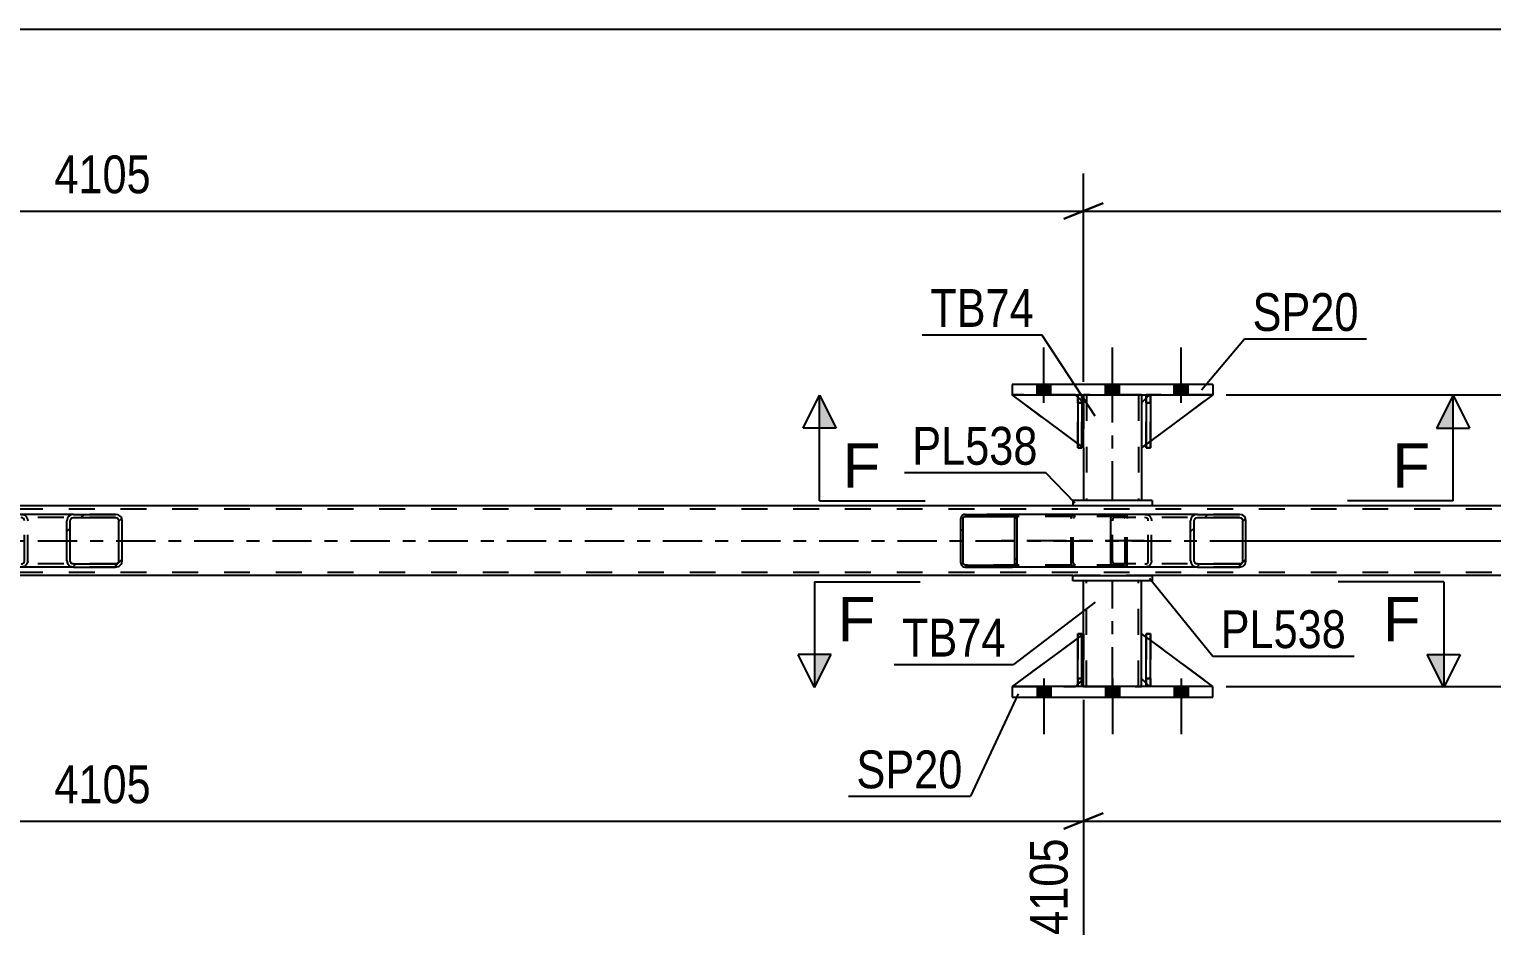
# Model space of a CAD drawing. Header units: millimetres. Extents: x 0 to 841, y 0 to 594.
# Drawn here: x 184.4 to 295.2, y 195.2 to 264.4 of the extents above; entities that cross this region are included whole.
import ezdxf

# ---------------------------------------------------------------- set-up
doc = ezdxf.new("R2010")
doc.units = ezdxf.units.MM
doc.linetypes.add('DXK_LINE_DOT2', pattern=[3.9198, 1.9599, -1.9599])
doc.linetypes.add('DXK_LINE_DOT3', pattern=[5.9187, 2.979, -0.9799, 0.9799, -0.9799])
doc.styles.add('Arial', font='ARIAL.TTF', dxfattribs={"height": 0.2})
doc.styles.add('Arial Narrow', font='ARIALN.TTF', dxfattribs={"height": 0.2})

# ---------------------------------------------------------------- blocks, each defined once
blk = doc.blocks.new('Part-815137511-5320 - 5268')
at = {"color": 7, "linetype": 'DXK_LINE_DOT2'}
for p, q in [((264.14, 218.64), (263.82, 218.64)), ((263.82, 215.24), (263.82, 218.64)), ((263.82, 214.64), (263.82, 218.64)), ((264.14, 218.64), (264.14, 215.24)), ((264.14, 214.64), (264.14, 218.64)), ((264.14, 215.24), (263.82, 215.24)), ((263.82, 214.64), (263.82, 215.24)), ((264.14, 215.24), (264.14, 214.64)), ((264.14, 214.64), (263.82, 214.64)), ((264.14, 214.64), (264.14, 214.64))]:
    blk.add_line(p, q, dxfattribs=at)
blk = doc.blocks.new('Part-815137511-5487 - 5268')
at = {"color": 2, "linetype": 'Continuous'}
for p, q in [((263.46, 228.32), (125.87, 228.32)), ((433.73, 228.32), (269.46, 228.32)), ((263.46, 223.04), (125.87, 223.04)), ((433.73, 223.04), (269.46, 223.04))]:
    blk.add_line(p, q, dxfattribs=at)
at = {"color": 7, "linetype": 'DXK_LINE_DOT2'}
for p, q in [((269.46, 228.32), (263.46, 228.32)), ((702.85, 228.08), (125.87, 228.08)), ((702.85, 223.28), (125.87, 223.28)), ((269.46, 223.04), (263.46, 223.04))]:
    blk.add_line(p, q, dxfattribs=at)
at = {"color": 7, "linetype": 'DXK_LINE_DOT3'}
blk.add_line((125.87, 225.68), (702.85, 225.68), dxfattribs=at)
blk = doc.blocks.new('Part-815137511-5393 - 5268')
at = {"color": 2, "linetype": 'Continuous'}
for p, q in [((264.26, 218.64), (264.26, 222.64)), ((268.66, 218.64), (268.66, 222.64)), ((264.26, 214.64), (264.26, 215.24)), ((268.66, 214.64), (268.66, 215.24))]:
    blk.add_line(p, q, dxfattribs=at)
at = {"color": 7, "linetype": 'DXK_LINE_DOT2'}
for p, q in [((268.66, 222.64), (264.26, 222.64)), ((264.5, 214.64), (264.5, 222.64)), ((268.42, 214.64), (268.42, 222.64)), ((264.26, 215.24), (264.26, 218.64)), ((268.66, 215.24), (268.66, 218.64)), ((264.26, 214.64), (268.66, 214.64))]:
    blk.add_line(p, q, dxfattribs=at)
at = {"color": 7, "linetype": 'DXK_LINE_DOT3'}
blk.add_line((266.46, 214.64), (266.46, 222.64), dxfattribs=at)
blk = doc.blocks.new('Part-815137511-5322 - 5268')
at = {"color": 2, "linetype": 'Continuous'}
for p, q in [((263.82, 214.64), (263.82, 218.64)), ((263.82, 218.64), (264.14, 218.64)), ((264.14, 214.64), (264.14, 218.64)), ((263.82, 214.64), (263.82, 214.64)), ((264.14, 214.64), (263.82, 214.64))]:
    blk.add_line(p, q, dxfattribs=at)
at = {"color": 7, "linetype": 'DXK_LINE_DOT2'}
for p, q in [((263.82, 218.64), (263.82, 215.24)), ((264.14, 215.24), (264.14, 218.64)), ((263.82, 215.24), (263.82, 214.64)), ((263.82, 215.24), (264.14, 215.24)), ((264.14, 214.64), (264.14, 215.24)), ((264.14, 214.64), (264.14, 214.64))]:
    blk.add_line(p, q, dxfattribs=at)
blk = doc.blocks.new('Part-815137511-5388 - 5268')
at = {"color": 2, "linetype": 'Continuous'}
for p, q in [((263.46, 223.04), (269.46, 223.04)), ((263.46, 222.64), (263.46, 223.04)), ((269.46, 223.04), (269.46, 222.64)), ((269.46, 222.64), (263.46, 222.64))]:
    blk.add_line(p, q, dxfattribs=at)
blk = doc.blocks.new('Part-815137511-5323 - 5268')
at = {"color": 7, "linetype": 'DXK_LINE_DOT2'}
for p, q in [((264.26, 218.64), (258.86, 214.64)), ((264.26, 215.24), (264.26, 218.64)), ((264.26, 218.64), (264.26, 215.24)), ((263.66, 214.64), (264.26, 215.24)), ((264.26, 215.24), (263.66, 214.64)), ((264.26, 215.24), (264.26, 215.24)), ((258.86, 214.64), (263.66, 214.64))]:
    blk.add_line(p, q, dxfattribs=at)
blk = doc.blocks.new('Part-815137511-5324 - 5268')
at = {"color": 2, "linetype": 'Continuous'}
for p, q in [((263.82, 218.31), (258.86, 214.64)), ((264.26, 218.64), (264.14, 218.55)), ((264.26, 215.24), (264.26, 218.64)), ((264.26, 215.24), (264.14, 215.12)), ((264.26, 215.24), (264.26, 215.24)), ((263.82, 214.8), (263.66, 214.64))]:
    blk.add_line(p, q, dxfattribs=at)
at = {"color": 7, "linetype": 'DXK_LINE_DOT2'}
for p, q in [((264.14, 218.55), (263.82, 218.31)), ((264.26, 215.24), (264.26, 218.64)), ((264.26, 215.24), (263.66, 214.64)), ((264.14, 215.12), (263.82, 214.8)), ((258.86, 214.64), (263.66, 214.64))]:
    blk.add_line(p, q, dxfattribs=at)
blk = doc.blocks.new('Part-815137511-5382 - 5268')
at = {"color": 7, "linetype": 'DXK_LINE_DOT2'}
for p, q in [((269.34, 218.64), (269.02, 218.64)), ((269.02, 215.24), (269.02, 218.64)), ((269.02, 214.64), (269.02, 218.64)), ((269.34, 218.64), (269.34, 215.24)), ((269.34, 214.64), (269.34, 218.64)), ((269.34, 215.24), (269.02, 215.24)), ((269.02, 214.64), (269.02, 215.24)), ((269.34, 215.24), (269.34, 214.64)), ((269.34, 214.64), (269.02, 214.64)), ((269.34, 214.64), (269.34, 214.64))]:
    blk.add_line(p, q, dxfattribs=at)
blk = doc.blocks.new('Part-815137511-5325 - 5268')
at = {"color": 7, "linetype": 'DXK_LINE_DOT2'}
for p, q in [((269.02, 236.12), (269.02, 236.72)), ((269.02, 236.72), (269.02, 236.72)), ((269.02, 236.72), (269.02, 232.72)), ((269.34, 236.72), (269.02, 236.72)), ((269.02, 232.72), (269.02, 236.12)), ((269.02, 236.12), (269.34, 236.12)), ((269.34, 236.12), (269.34, 236.72)), ((269.34, 232.72), (269.34, 236.72)), ((269.34, 236.12), (269.34, 232.72)), ((269.02, 232.72), (269.34, 232.72))]:
    blk.add_line(p, q, dxfattribs=at)
blk = doc.blocks.new('Part-815137511-5326 - 5268')
at = {"color": 7, "linetype": 'DXK_LINE_DOT2'}
for p, q in [((268.66, 215.24), (268.66, 218.64)), ((268.66, 218.64), (274.06, 214.64)), ((269.26, 214.64), (268.66, 215.24)), ((274.06, 214.64), (269.26, 214.64))]:
    blk.add_line(p, q, dxfattribs=at)
blk = doc.blocks.new('Part-815137511-5327 - 5268')
at = {"color": 2, "linetype": 'Continuous'}
for p, q in [((268.66, 215.24), (268.66, 218.64)), ((269.02, 218.38), (268.66, 218.64)), ((274.06, 214.64), (269.34, 218.14)), ((269.02, 214.89), (268.66, 215.24))]:
    blk.add_line(p, q, dxfattribs=at)
at = {"color": 7, "linetype": 'DXK_LINE_DOT2'}
for p, q in [((269.34, 218.14), (269.02, 218.38)), ((269.26, 214.64), (269.02, 214.89)), ((274.06, 214.64), (269.26, 214.64)), ((274.06, 214.64), (274.06, 214.64)), ((274.06, 214.64), (274.06, 214.64))]:
    blk.add_line(p, q, dxfattribs=at)
blk = doc.blocks.new('Part-815137511-5411 - 5268')
at = {"color": 2, "linetype": 'Continuous'}
for p, q in [((264.26, 236.72), (264.26, 236.12)), ((268.66, 236.72), (268.66, 236.12)), ((264.26, 232.72), (264.26, 228.72)), ((268.66, 232.72), (268.66, 228.72))]:
    blk.add_line(p, q, dxfattribs=at)
at = {"color": 7, "linetype": 'DXK_LINE_DOT2'}
for p, q in [((268.66, 236.72), (264.26, 236.72)), ((264.26, 236.12), (264.26, 232.72)), ((264.5, 236.72), (264.5, 228.72)), ((268.42, 236.72), (268.42, 228.72)), ((268.66, 236.12), (268.66, 232.72)), ((268.66, 228.72), (264.26, 228.72))]:
    blk.add_line(p, q, dxfattribs=at)
at = {"color": 7, "linetype": 'DXK_LINE_DOT3'}
blk.add_line((266.46, 228.72), (266.46, 236.72), dxfattribs=at)
blk = doc.blocks.new('Part-815137511-5349 - 5268')
at = {"color": 2, "linetype": 'Continuous'}
for p, q in [((264.14, 236.72), (263.82, 236.72)), ((263.82, 236.72), (263.82, 232.72)), ((264.14, 236.72), (264.14, 236.72)), ((264.14, 236.72), (264.14, 232.72)), ((264.14, 232.72), (263.82, 232.72))]:
    blk.add_line(p, q, dxfattribs=at)
at = {"color": 7, "linetype": 'DXK_LINE_DOT2'}
for p, q in [((263.82, 236.12), (263.82, 236.72)), ((264.14, 236.12), (263.82, 236.12)), ((263.82, 236.12), (263.82, 232.72)), ((264.14, 236.12), (264.14, 236.72)), ((264.14, 236.72), (264.14, 236.72)), ((264.14, 232.72), (264.14, 236.12))]:
    blk.add_line(p, q, dxfattribs=at)
blk = doc.blocks.new('Part-815137511-5421 - 5268')
at = {"linetype": 'Continuous'}
h = blk.add_hatch(dxfattribs=at)
h.set_pattern_fill('', scale=0.7, style=0, pattern_type=0)
h.set_pattern_definition([(45, (259.204, 227.485), (-1.57154, 1.57154), [])])
h.paths.add_polyline_path([(259.23, 227.36), (259.2, 227.49), (259.13, 227.59), (259.02, 227.66), (258.89, 227.68), (255.31, 227.68), (255.18, 227.66), (255.07, 227.59), (255, 227.49), (254.97, 227.36), (254.97, 224), (255, 223.88), (255.07, 223.78), (255.18, 223.71), (255.31, 223.68), (258.89, 223.68), (259.02, 223.71), (259.13, 223.78), (259.2, 223.88), (259.23, 224)])
h.paths.add_polyline_path([(259.05, 223.94), (259.01, 223.89), (258.95, 223.85), (258.89, 223.84), (255.31, 223.84), (255.25, 223.85), (255.19, 223.89), (255.16, 223.94), (255.14, 224), (255.14, 227.36), (255.16, 227.42), (255.19, 227.48), (255.25, 227.51), (255.31, 227.52), (258.89, 227.52), (258.95, 227.51), (259.01, 227.48), (259.05, 227.42), (259.06, 227.36), (259.06, 224)])
at = {"color": 2, "linetype": 'Continuous'}
for p, q in [((255, 227.49), (254.97, 227.36)), ((254.97, 224), (254.97, 227.36)), ((255.14, 227.36), (255.16, 227.42)), ((255.14, 224), (255.14, 227.36)), ((255.16, 227.42), (255.19, 227.48)), ((255.31, 227.68), (255.18, 227.66)), ((255.19, 227.48), (255.25, 227.51)), ((255.25, 227.51), (255.31, 227.52)), ((255.31, 227.68), (258.89, 227.68)), ((255.31, 227.52), (258.89, 227.52)), ((266.59, 227.68), (258.89, 227.68)), ((259.02, 227.66), (258.89, 227.68)), ((258.89, 227.52), (258.95, 227.51)), ((258.95, 227.51), (259.01, 227.48)), ((259.01, 227.48), (259.05, 227.42)), ((259.05, 227.42), (259.06, 227.36)), ((259.06, 224), (259.06, 227.36)), ((259.23, 227.36), (259.2, 227.49)), ((259.23, 224), (259.23, 227.36)), ((254.97, 224), (255, 223.88)), ((255.16, 223.94), (255.14, 224)), ((255.19, 223.89), (255.16, 223.94)), ((255.25, 223.85), (255.19, 223.89)), ((255.31, 223.84), (255.25, 223.85)), ((255.31, 223.84), (258.89, 223.84)), ((258.95, 223.85), (258.89, 223.84)), ((259.01, 223.89), (258.95, 223.85)), ((259.05, 223.94), (259.01, 223.89)), ((259.06, 224), (259.05, 223.94)), ((259.2, 223.88), (259.23, 224)), ((255.18, 223.71), (255.31, 223.68)), ((255.31, 223.68), (258.89, 223.68)), ((258.89, 223.68), (259.02, 223.71)), ((266.59, 223.68), (258.89, 223.68))]:
    blk.add_line(p, q, dxfattribs=at)
at = {"color": 7, "linetype": 'DXK_LINE_DOT2'}
for p, q in [((258.89, 227.68), (255.31, 227.68)), ((267.24, 227.52), (255.31, 227.52)), ((263.32, 227.36), (263.35, 227.49)), ((263.32, 224), (263.32, 227.36)), ((263.51, 227.42), (263.49, 227.36)), ((263.49, 224), (263.49, 227.36)), ((263.54, 227.48), (263.51, 227.42)), ((263.53, 227.66), (263.66, 227.68)), ((263.6, 227.51), (263.54, 227.48)), ((263.66, 227.52), (263.6, 227.51)), ((267.24, 227.68), (266.59, 227.68)), ((267.24, 227.68), (267.37, 227.66)), ((267.3, 227.51), (267.24, 227.52)), ((267.36, 227.48), (267.3, 227.51)), ((267.4, 227.42), (267.36, 227.48)), ((267.41, 227.36), (267.4, 227.42)), ((267.41, 224), (267.41, 227.36)), ((267.55, 227.49), (267.57, 227.39)), ((267.57, 227.39), (267.58, 227.36)), ((267.58, 224), (267.58, 227.36)), ((267.24, 223.84), (255.31, 223.84)), ((263.35, 223.88), (263.32, 224)), ((263.49, 224), (263.51, 223.94)), ((263.51, 223.94), (263.54, 223.89)), ((263.54, 223.89), (263.6, 223.85)), ((263.6, 223.85), (263.66, 223.84)), ((267.24, 223.84), (267.3, 223.85)), ((267.3, 223.85), (267.36, 223.89)), ((267.36, 223.89), (267.4, 223.94)), ((267.4, 223.94), (267.41, 224)), ((267.57, 223.98), (267.55, 223.88)), ((267.58, 224), (267.57, 223.98)), ((258.89, 223.68), (255.31, 223.68)), ((263.66, 223.68), (263.53, 223.71)), ((267.24, 223.68), (266.59, 223.68)), ((267.37, 223.71), (267.24, 223.68))]:
    blk.add_line(p, q, dxfattribs=at)
at = {"color": 7, "linetype": 'DXK_LINE_DOT3'}
blk.add_line((268.87, 225.68), (257.1, 225.68), dxfattribs=at)
at = {"color": 2, "linetype": 'Continuous'}
for centre, start, end in [((255.3, 227.35), 110.7583, 155.68), ((258.9, 227.35), 24.32, 69.2417), ((255.3, 224.02), 204.32, 249.2417), ((258.9, 224.02), 290.7583, 335.68)]:
    blk.add_arc(centre, 0.331, start, end, dxfattribs=at)
at = {"color": 7, "linetype": 'DXK_LINE_DOT2'}
for centre, start, end in [((263.65, 227.35), 110.7583, 155.68), ((267.25, 227.35), 24.32, 69.2417), ((263.65, 224.02), 204.32, 249.2417), ((267.25, 224.02), 290.7583, 335.68)]:
    blk.add_arc(centre, 0.331, start, end, dxfattribs=at)
blk = doc.blocks.new('Part-815137511-5350 - 5268')
at = {"color": 7, "linetype": 'DXK_LINE_DOT2'}
for p, q in [((264.26, 232.72), (258.86, 236.72)), ((258.86, 236.72), (263.66, 236.72)), ((263.66, 236.72), (264.26, 236.12)), ((264.26, 236.12), (263.66, 236.72)), ((264.26, 236.12), (264.26, 232.72)), ((264.26, 236.12), (264.26, 236.12)), ((264.26, 236.12), (264.26, 232.72))]:
    blk.add_line(p, q, dxfattribs=at)
blk = doc.blocks.new('Part-815137511-5351 - 5268')
at = {"color": 2, "linetype": 'Continuous'}
for p, q in [((263.82, 233.05), (258.86, 236.72)), ((263.82, 236.57), (263.66, 236.72)), ((264.26, 236.12), (264.14, 236.25)), ((264.26, 236.12), (264.26, 236.12)), ((264.26, 232.72), (264.26, 236.12)), ((264.14, 232.82), (264.26, 232.72)), ((264.26, 232.72), (264.26, 232.72))]:
    blk.add_line(p, q, dxfattribs=at)
at = {"color": 7, "linetype": 'DXK_LINE_DOT2'}
for p, q in [((263.66, 236.72), (258.86, 236.72)), ((263.66, 236.72), (264.26, 236.12)), ((264.14, 236.25), (263.82, 236.57)), ((264.26, 236.12), (264.26, 232.72)), ((264.14, 232.82), (263.82, 233.05))]:
    blk.add_line(p, q, dxfattribs=at)
blk = doc.blocks.new('Part-815137511-5352 - 5268')
at = {"color": 7, "linetype": 'DXK_LINE_DOT2'}
for p, q in [((269.26, 236.72), (268.66, 236.12)), ((268.66, 232.72), (274.06, 236.72)), ((268.66, 236.12), (268.66, 232.72)), ((274.06, 236.72), (269.26, 236.72))]:
    blk.add_line(p, q, dxfattribs=at)
blk = doc.blocks.new('Part-815137511-5353 - 5268')
at = {"color": 2, "linetype": 'Continuous'}
for p, q in [((269.02, 236.48), (268.66, 236.12)), ((268.66, 236.12), (268.66, 232.72)), ((274.06, 236.72), (269.34, 233.22)), ((269.02, 232.98), (268.66, 232.72))]:
    blk.add_line(p, q, dxfattribs=at)
at = {"color": 7, "linetype": 'DXK_LINE_DOT2'}
for p, q in [((269.26, 236.72), (269.02, 236.48)), ((274.06, 236.72), (269.26, 236.72)), ((269.34, 233.22), (269.02, 232.98))]:
    blk.add_line(p, q, dxfattribs=at)
blk = doc.blocks.new('Part-815137511-5380 - 5268')
at = {"color": 2, "linetype": 'Continuous'}
for p, q in [((269.02, 214.64), (269.02, 218.64)), ((269.02, 218.64), (269.34, 218.64)), ((269.34, 214.64), (269.34, 218.64)), ((269.02, 214.64), (269.02, 214.64)), ((269.34, 214.64), (269.02, 214.64))]:
    blk.add_line(p, q, dxfattribs=at)
at = {"color": 7, "linetype": 'DXK_LINE_DOT2'}
for p, q in [((269.02, 218.64), (269.02, 215.24)), ((269.34, 215.24), (269.34, 218.64)), ((269.02, 215.24), (269.02, 214.64)), ((269.02, 215.24), (269.34, 215.24)), ((269.34, 214.64), (269.34, 215.24)), ((269.34, 214.64), (269.34, 214.64))]:
    blk.add_line(p, q, dxfattribs=at)
blk = doc.blocks.new('Part-815137511-5398 - 5268')
at = {"color": 2, "linetype": 'Continuous'}
for p, q in [((274.06, 237.52), (258.86, 237.52)), ((258.86, 237.52), (258.86, 236.72)), ((274.06, 237.52), (274.06, 236.72)), ((258.86, 236.72), (274.06, 236.72))]:
    blk.add_line(p, q, dxfattribs=at)
blk = doc.blocks.new('Part-815137511-5403 - 5268')
at = {"color": 2, "linetype": 'Continuous'}
for p, q in [((274.06, 214.64), (258.86, 214.64)), ((258.86, 214.64), (258.86, 213.84)), ((258.86, 213.84), (274.06, 213.84)), ((274.06, 213.84), (274.06, 214.64))]:
    blk.add_line(p, q, dxfattribs=at)
blk = doc.blocks.new('Part-815137511-5405 - 5268')
at = {"color": 7, "linetype": 'DXK_LINE_DOT2'}
for p, q in [((263.82, 236.12), (263.82, 236.72)), ((263.82, 236.72), (263.82, 236.72)), ((263.82, 236.72), (263.82, 232.72)), ((264.14, 236.72), (263.82, 236.72)), ((263.82, 232.72), (263.82, 236.12)), ((263.82, 236.12), (264.14, 236.12)), ((264.14, 236.12), (264.14, 236.72)), ((264.14, 232.72), (264.14, 236.72)), ((264.14, 236.12), (264.14, 232.72)), ((263.82, 232.72), (264.14, 232.72))]:
    blk.add_line(p, q, dxfattribs=at)
blk = doc.blocks.new('Part-815137511-5420 - 5268')
at = {"linetype": 'Continuous'}
h = blk.add_hatch(dxfattribs=at)
h.set_pattern_fill('', scale=0.7, style=0, pattern_type=0)
h.set_pattern_definition([(45, (191.4018, 227.3863), (-1.57154, 1.57154), [])])
h.paths.add_polyline_path([(191.44, 227.2), (191.4, 227.39), (191.29, 227.54), (191.13, 227.65), (190.94, 227.68), (187.75, 227.68), (187.56, 227.65), (187.4, 227.54), (187.29, 227.39), (187.25, 227.2), (187.25, 224.16), (187.29, 223.98), (187.4, 223.82), (187.56, 223.72), (187.75, 223.68), (190.94, 223.68), (191.13, 223.72), (191.29, 223.82), (191.4, 223.98), (191.44, 224.16)])
h.paths.add_polyline_path([(191.17, 224.07), (191.12, 223.99), (191.03, 223.94), (190.94, 223.92), (187.75, 223.92), (187.66, 223.94), (187.58, 223.99), (187.52, 224.07), (187.5, 224.16), (187.5, 227.2), (187.52, 227.29), (187.58, 227.37), (187.66, 227.42), (187.75, 227.44), (190.94, 227.44), (191.03, 227.42), (191.12, 227.37), (191.17, 227.29), (191.19, 227.2), (191.19, 224.16)])
at = {"color": 2, "linetype": 'Continuous'}
for p, q in [((181.18, 227.2), (181.2, 227.39)), ((181.18, 224.16), (181.18, 227.2)), ((181.2, 227.39), (181.26, 227.54)), ((181.26, 227.54), (181.35, 227.65)), ((181.35, 227.65), (181.45, 227.68)), ((187.75, 227.68), (181.45, 227.68)), ((187.29, 227.39), (187.25, 227.2)), ((187.25, 224.16), (187.25, 227.2)), ((187.5, 227.2), (187.52, 227.29)), ((187.5, 224.16), (187.5, 227.2)), ((187.52, 227.29), (187.58, 227.37)), ((187.75, 227.68), (187.56, 227.65)), ((187.58, 227.37), (187.66, 227.42)), ((187.66, 227.42), (187.75, 227.44)), ((187.75, 227.68), (190.94, 227.68)), ((187.75, 227.44), (190.94, 227.44)), ((191.13, 227.65), (190.94, 227.68)), ((190.94, 227.44), (191.03, 227.42)), ((191.03, 227.42), (191.12, 227.37)), ((191.12, 227.37), (191.17, 227.29)), ((191.17, 227.29), (191.19, 227.2)), ((191.19, 224.16), (191.19, 227.2)), ((191.44, 227.2), (191.4, 227.39)), ((191.44, 224.16), (191.44, 227.2)), ((181.2, 223.98), (181.18, 224.16)), ((181.26, 223.82), (181.2, 223.98)), ((181.35, 223.72), (181.26, 223.82)), ((187.25, 224.16), (187.29, 223.98)), ((187.52, 224.07), (187.5, 224.16)), ((187.58, 223.99), (187.52, 224.07)), ((187.66, 223.94), (187.58, 223.99)), ((187.75, 223.92), (187.66, 223.94)), ((187.75, 223.92), (190.94, 223.92)), ((191.03, 223.94), (190.94, 223.92)), ((191.12, 223.99), (191.03, 223.94)), ((191.17, 224.07), (191.12, 223.99)), ((191.19, 224.16), (191.17, 224.07)), ((191.4, 223.98), (191.44, 224.16)), ((181.45, 223.68), (181.35, 223.72)), ((187.75, 223.68), (181.45, 223.68)), ((187.56, 223.72), (187.75, 223.68)), ((187.75, 223.68), (190.94, 223.68)), ((190.94, 223.68), (191.13, 223.72))]:
    blk.add_line(p, q, dxfattribs=at)
at = {"color": 7, "linetype": 'DXK_LINE_DOT2'}
for p, q in [((181.33, 227.29), (181.32, 227.2)), ((181.32, 224.16), (181.32, 227.2)), ((181.36, 227.37), (181.33, 227.29)), ((181.4, 227.42), (181.36, 227.37)), ((181.45, 227.44), (181.4, 227.42)), ((190.94, 227.44), (181.45, 227.44)), ((182.44, 227.44), (182.44, 227.68)), ((183.79, 227.68), (183.98, 227.65)), ((183.88, 227.42), (183.79, 227.44)), ((183.96, 227.37), (183.88, 227.42)), ((184.02, 227.29), (183.96, 227.37)), ((184.04, 227.2), (184.02, 227.29)), ((184.04, 224.16), (184.04, 227.2)), ((184.25, 227.39), (184.29, 227.2)), ((184.29, 224.16), (184.29, 227.2)), ((190.94, 227.68), (187.75, 227.68)), ((181.32, 224.16), (181.33, 224.07)), ((181.33, 224.07), (181.36, 223.99)), ((181.36, 223.99), (181.4, 223.94)), ((181.4, 223.94), (181.45, 223.92)), ((190.94, 223.92), (181.45, 223.92)), ((182.44, 223.68), (182.44, 223.92)), ((183.79, 223.92), (183.88, 223.94)), ((183.88, 223.94), (183.96, 223.99)), ((183.96, 223.99), (184.02, 224.07)), ((184.02, 224.07), (184.04, 224.16)), ((184.29, 224.16), (184.25, 223.98)), ((183.98, 223.72), (183.79, 223.68)), ((190.94, 223.68), (187.75, 223.68))]:
    blk.add_line(p, q, dxfattribs=at)
for centre, start, end in [((183.8, 227.19), 23.8494, 68.8059), ((183.8, 224.18), 291.1941, 336.1506)]:
    blk.add_arc(centre, 0.492, start, end, dxfattribs=at)
at = {"color": 2, "linetype": 'Continuous'}
for centre, start, end in [((187.74, 227.19), 111.1941, 156.1506), ((190.95, 227.19), 23.8494, 68.8059), ((187.74, 224.18), 203.8494, 248.8059), ((190.95, 224.18), 291.1941, 336.1506)]:
    blk.add_arc(centre, 0.492, start, end, dxfattribs=at)
blk = doc.blocks.new('Part-815137511-5422 - 5268')
at = {"linetype": 'Continuous'}
h = blk.add_hatch(dxfattribs=at)
h.set_pattern_fill('', scale=0.7, style=0, pattern_type=0)
h.set_pattern_definition([(45, (276.5362, 227.3863), (-1.57154, 1.57154), [])])
h.paths.add_polyline_path([(276.57, 227.2), (276.54, 227.39), (276.43, 227.54), (276.26, 227.65), (276.07, 227.68), (272.89, 227.68), (272.7, 227.65), (272.53, 227.54), (272.42, 227.39), (272.38, 227.2), (272.38, 224.16), (272.42, 223.98), (272.53, 223.82), (272.7, 223.72), (272.89, 223.68), (276.07, 223.68), (276.26, 223.72), (276.43, 223.82), (276.54, 223.98), (276.57, 224.16)])
h.paths.add_polyline_path([(276.3, 224.07), (276.25, 223.99), (276.17, 223.94), (276.07, 223.92), (272.89, 223.92), (272.79, 223.94), (272.71, 223.99), (272.66, 224.07), (272.64, 224.16), (272.64, 227.2), (272.66, 227.29), (272.71, 227.37), (272.79, 227.42), (272.89, 227.44), (276.07, 227.44), (276.17, 227.42), (276.25, 227.37), (276.3, 227.29), (276.32, 227.2), (276.32, 224.16)])
at = {"color": 2, "linetype": 'Continuous'}
for p, q in [((266.32, 227.2), (266.34, 227.39)), ((266.32, 224.16), (266.32, 227.2)), ((266.34, 227.39), (266.4, 227.54)), ((266.4, 227.54), (266.48, 227.65)), ((266.48, 227.65), (266.59, 227.68)), ((272.89, 227.68), (266.59, 227.68)), ((272.42, 227.39), (272.38, 227.2)), ((272.38, 224.16), (272.38, 227.2)), ((272.64, 227.2), (272.66, 227.29)), ((272.64, 224.16), (272.64, 227.2)), ((272.66, 227.29), (272.71, 227.37)), ((272.89, 227.68), (272.7, 227.65)), ((272.71, 227.37), (272.79, 227.42)), ((272.79, 227.42), (272.89, 227.44)), ((272.89, 227.68), (276.07, 227.68)), ((272.89, 227.44), (276.07, 227.44)), ((276.26, 227.65), (276.07, 227.68)), ((276.07, 227.44), (276.17, 227.42)), ((276.17, 227.42), (276.25, 227.37)), ((276.25, 227.37), (276.3, 227.29)), ((276.3, 227.29), (276.32, 227.2)), ((276.32, 224.16), (276.32, 227.2)), ((276.57, 227.2), (276.54, 227.39)), ((276.57, 224.16), (276.57, 227.2)), ((266.34, 223.98), (266.32, 224.16)), ((266.4, 223.82), (266.34, 223.98)), ((266.48, 223.72), (266.4, 223.82)), ((272.38, 224.16), (272.42, 223.98)), ((272.66, 224.07), (272.64, 224.16)), ((272.71, 223.99), (272.66, 224.07)), ((272.79, 223.94), (272.71, 223.99)), ((272.89, 223.92), (272.79, 223.94)), ((272.89, 223.92), (276.07, 223.92)), ((276.17, 223.94), (276.07, 223.92)), ((276.25, 223.99), (276.17, 223.94)), ((276.3, 224.07), (276.25, 223.99)), ((276.32, 224.16), (276.3, 224.07)), ((276.54, 223.98), (276.57, 224.16)), ((266.59, 223.68), (266.48, 223.72)), ((272.89, 223.68), (266.59, 223.68)), ((272.7, 223.72), (272.89, 223.68)), ((272.89, 223.68), (276.07, 223.68)), ((276.07, 223.68), (276.26, 223.72))]:
    blk.add_line(p, q, dxfattribs=at)
at = {"color": 7, "linetype": 'DXK_LINE_DOT2'}
for p, q in [((266.46, 227.29), (266.45, 227.2)), ((266.45, 224.16), (266.45, 227.2)), ((266.49, 227.37), (266.46, 227.29)), ((266.54, 227.42), (266.49, 227.37)), ((266.59, 227.44), (266.54, 227.42)), ((276.07, 227.44), (266.59, 227.44)), ((267.58, 227.44), (267.58, 227.68)), ((268.92, 227.68), (269.11, 227.65)), ((269.02, 227.42), (268.92, 227.44)), ((269.1, 227.37), (269.02, 227.42)), ((269.15, 227.29), (269.1, 227.37)), ((269.17, 227.2), (269.15, 227.29)), ((269.17, 224.16), (269.17, 227.2)), ((269.39, 227.39), (269.42, 227.2)), ((269.42, 224.16), (269.42, 227.2)), ((276.07, 227.68), (272.89, 227.68)), ((266.45, 224.16), (266.46, 224.07)), ((266.46, 224.07), (266.49, 223.99)), ((266.49, 223.99), (266.54, 223.94)), ((266.54, 223.94), (266.59, 223.92)), ((276.07, 223.92), (266.59, 223.92)), ((267.58, 223.68), (267.58, 223.92)), ((268.92, 223.92), (269.02, 223.94)), ((269.02, 223.94), (269.1, 223.99)), ((269.1, 223.99), (269.15, 224.07)), ((269.15, 224.07), (269.17, 224.16)), ((269.42, 224.16), (269.39, 223.98)), ((269.11, 223.72), (268.92, 223.68)), ((276.07, 223.68), (272.89, 223.68))]:
    blk.add_line(p, q, dxfattribs=at)
for centre, start, end in [((268.94, 227.19), 23.8494, 68.8059), ((268.94, 224.18), 291.1941, 336.1506)]:
    blk.add_arc(centre, 0.492, start, end, dxfattribs=at)
at = {"color": 2, "linetype": 'Continuous'}
for centre, start, end in [((272.87, 227.19), 111.1941, 156.1506), ((276.09, 227.19), 23.8494, 68.8059), ((272.87, 224.18), 203.8494, 248.8059), ((276.09, 224.18), 291.1941, 336.1506)]:
    blk.add_arc(centre, 0.492, start, end, dxfattribs=at)
blk = doc.blocks.new('Part-815137511-5427 - 5268')
at = {"color": 2, "linetype": 'Continuous'}
for p, q in [((269.34, 236.72), (269.02, 236.72)), ((269.02, 236.72), (269.02, 232.72)), ((269.34, 236.72), (269.34, 236.72)), ((269.34, 236.72), (269.34, 232.72)), ((269.34, 232.72), (269.02, 232.72))]:
    blk.add_line(p, q, dxfattribs=at)
at = {"color": 7, "linetype": 'DXK_LINE_DOT2'}
for p, q in [((269.02, 236.12), (269.02, 236.72)), ((269.34, 236.12), (269.02, 236.12)), ((269.02, 236.12), (269.02, 232.72)), ((269.34, 236.12), (269.34, 236.72)), ((269.34, 236.72), (269.34, 236.72)), ((269.34, 232.72), (269.34, 236.12))]:
    blk.add_line(p, q, dxfattribs=at)
blk = doc.blocks.new('Part-815137511-5438 - 5268')
at = {"color": 2, "linetype": 'Continuous'}
for p, q in [((269.46, 228.72), (263.46, 228.72)), ((263.46, 228.72), (263.46, 228.32)), ((269.46, 228.32), (263.46, 228.32)), ((269.46, 228.72), (269.46, 228.32))]:
    blk.add_line(p, q, dxfattribs=at)
blk = doc.blocks.new('Bolt-815137511-5533 - 5268')
at = {"linetype": 'Continuous'}
for points in [[(261.78, 214.64), (260.74, 214.64), (260.74, 213.84), (261.78, 213.84)], [(261.78, 214.64), (260.74, 214.64), (260.74, 213.84), (261.78, 213.84)], [(261.78, 214.64), (260.74, 214.64), (260.74, 213.84), (261.78, 213.84)], [(266.98, 214.64), (265.94, 214.64), (265.94, 213.84), (266.98, 213.84)], [(266.98, 214.64), (265.94, 214.64), (265.94, 213.84), (266.98, 213.84)], [(272.18, 214.64), (271.14, 214.64), (271.14, 213.84), (272.18, 213.84)], [(272.18, 214.64), (271.14, 214.64), (271.14, 213.84), (272.18, 213.84)], [(272.18, 214.64), (271.14, 214.64), (271.14, 213.84), (272.18, 213.84)]]:
    blk.add_hatch(color=1, dxfattribs=at).paths.add_polyline_path(points)
at = {"color": 1, "linetype": 'Continuous'}
for p, q in [((261.26, 215.24), (261.26, 211.04)), ((261.26, 215.24), (261.26, 211.04)), ((261.26, 215.24), (261.26, 211.04)), ((266.46, 215.24), (266.46, 211.04)), ((266.46, 215.24), (266.46, 211.04)), ((271.66, 215.24), (271.66, 211.04)), ((271.66, 215.24), (271.66, 211.04)), ((271.66, 215.24), (271.66, 211.04)), ((260.74, 214.64), (260.74, 213.84)), ((260.74, 214.64), (260.74, 213.84)), ((260.74, 214.64), (260.74, 213.84)), ((261.78, 214.64), (261.78, 213.84)), ((261.78, 214.64), (261.78, 213.84)), ((261.78, 214.64), (261.78, 213.84)), ((265.94, 214.64), (265.94, 213.84)), ((265.94, 214.64), (265.94, 213.84)), ((266.98, 214.64), (266.98, 213.84)), ((266.98, 214.64), (266.98, 213.84)), ((271.14, 214.64), (271.14, 213.84)), ((271.14, 214.64), (271.14, 213.84)), ((271.14, 214.64), (271.14, 213.84)), ((272.18, 214.64), (272.18, 213.84)), ((272.18, 214.64), (272.18, 213.84)), ((272.18, 214.64), (272.18, 213.84))]:
    blk.add_line(p, q, dxfattribs=at)
blk = doc.blocks.new('Bolt-815137511-5534 - 5268')
at = {"linetype": 'Continuous'}
for points in [[(260.74, 236.72), (261.78, 236.72), (261.78, 237.52), (260.74, 237.52)], [(260.74, 236.72), (261.78, 236.72), (261.78, 237.52), (260.74, 237.52)], [(260.74, 236.72), (261.78, 236.72), (261.78, 237.52), (260.74, 237.52)], [(265.94, 236.72), (266.98, 236.72), (266.98, 237.52), (265.94, 237.52)], [(265.94, 236.72), (266.98, 236.72), (266.98, 237.52), (265.94, 237.52)], [(271.14, 236.72), (272.18, 236.72), (272.18, 237.52), (271.14, 237.52)], [(271.14, 236.72), (272.18, 236.72), (272.18, 237.52), (271.14, 237.52)], [(271.14, 236.72), (272.18, 236.72), (272.18, 237.52), (271.14, 237.52)]]:
    blk.add_hatch(color=1, dxfattribs=at).paths.add_polyline_path(points)
at = {"color": 1, "linetype": 'Continuous'}
for p, q in [((261.26, 236.12), (261.26, 240.32)), ((261.26, 236.12), (261.26, 240.32)), ((261.26, 236.12), (261.26, 240.32)), ((266.46, 236.12), (266.46, 240.32)), ((266.46, 236.12), (266.46, 240.32)), ((271.66, 236.12), (271.66, 240.32)), ((271.66, 236.12), (271.66, 240.32)), ((271.66, 236.12), (271.66, 240.32)), ((260.74, 236.72), (260.74, 237.52)), ((260.74, 236.72), (260.74, 237.52)), ((260.74, 236.72), (260.74, 237.52)), ((261.78, 236.72), (261.78, 237.52)), ((261.78, 236.72), (261.78, 237.52)), ((261.78, 236.72), (261.78, 237.52)), ((265.94, 236.72), (265.94, 237.52)), ((265.94, 236.72), (265.94, 237.52)), ((266.98, 236.72), (266.98, 237.52)), ((266.98, 236.72), (266.98, 237.52)), ((271.14, 236.72), (271.14, 237.52)), ((271.14, 236.72), (271.14, 237.52)), ((271.14, 236.72), (271.14, 237.52)), ((272.18, 236.72), (272.18, 237.52)), ((272.18, 236.72), (272.18, 237.52)), ((272.18, 236.72), (272.18, 237.52))]:
    blk.add_line(p, q, dxfattribs=at)
blk = doc.blocks.new('StraightDimension-815137511-5655 - 5268')
at = {"color": 7, "linetype": 'Continuous'}
for p, q in [((264.26, 213.64), (264.26, 195.83)), ((262.76, 203.85), (265.76, 205.05)), ((115.65, 204.45), (264.26, 204.45))]:
    blk.add_line(p, q, dxfattribs=at)
at = {"color": 0}
blk.add_wipeout([(194.21, 205.2), (194.21, 209.4), (185.7, 209.4), (185.7, 205.2)], dxfattribs=at)
at = {"color": 3, "style": 'Arial Narrow'}
blk.add_text('4105', height=2.863, dxfattribs=at).set_placement((186.3, 205.8))
at = {"color": 0, "linetype": 'Continuous'}
blk.add_wipeout([(263.66, 203.75), (259.46, 203.75), (259.46, 195.23), (263.66, 195.23)], dxfattribs=at)
at = {"color": 3, "linetype": 'Continuous', "style": 'Arial Narrow'}
blk.add_text('4105', height=2.863, rotation=90.0002, dxfattribs=at).set_placement((263.06, 195.83))
blk = doc.blocks.new('StraightDimension-815137511-5649 - 5268')
at = {"color": 7, "linetype": 'Continuous'}
for p, q in [((264.26, 213.64), (264.26, 195.83)), ((265.76, 205.05), (262.76, 203.85)), ((264.26, 204.45), (434.53, 204.45))]:
    blk.add_line(p, q, dxfattribs=at)
blk = doc.blocks.new('StraightDimension-815137511-5674 - 5268')
at = {"color": 7, "linetype": 'Continuous'}
for p, q in [((264.26, 237.72), (264.26, 253.5)), ((115.65, 250.65), (264.26, 250.65)), ((262.76, 250.05), (265.76, 251.25))]:
    blk.add_line(p, q, dxfattribs=at)
at = {"color": 0}
blk.add_wipeout([(194.21, 251.4), (194.21, 255.6), (185.7, 255.6), (185.7, 251.4)], dxfattribs=at)
at = {"color": 3, "style": 'Arial Narrow'}
blk.add_text('4105', height=2.863, dxfattribs=at).set_placement((186.3, 252))
blk = doc.blocks.new('StraightDimension-815137511-5678 - 5268')
at = {"color": 7, "linetype": 'Continuous'}
for p, q in [((264.26, 237.72), (264.26, 253.5)), ((265.76, 251.25), (262.76, 250.05)), ((264.26, 250.65), (434.53, 250.65))]:
    blk.add_line(p, q, dxfattribs=at)
blk = doc.blocks.new('StraightDimension-815137511-9107 - 5268')
at = {"color": 7, "linetype": 'Continuous'}
blk.add_line((115.65, 264.42), (713.07, 264.42), dxfattribs=at)
blk = doc.blocks.new('StraightDimension-815137511-11353 - 5268')
at = {"color": 7, "linetype": 'Continuous'}
for p, q in [((301.95, 238.22), (303.15, 235.22)), ((275.06, 236.72), (304.95, 236.72)), ((302.55, 225.68), (302.55, 236.72)), ((303.15, 224.18), (301.95, 227.18)), ((275.06, 225.68), (304.95, 225.68))]:
    blk.add_line(p, q, dxfattribs=at)
at = {"color": 0}
blk.add_wipeout([(301.8, 234.54), (297.6, 234.54), (297.6, 227.86), (301.8, 227.86)], dxfattribs=at)
at = {"color": 3, "style": 'Arial Narrow'}
blk.add_text('276', height=2.863, rotation=90.0002, dxfattribs=at).set_placement((301.2, 228.46))
blk = doc.blocks.new('StraightDimension-815137511-11354 - 5268')
at = {"color": 7, "linetype": 'Continuous'}
for p, q in [((301.95, 227.18), (303.15, 224.18)), ((275.06, 225.68), (304.95, 225.68)), ((302.55, 214.64), (302.55, 225.68)), ((303.15, 213.14), (301.95, 216.14)), ((275.06, 214.64), (304.95, 214.64))]:
    blk.add_line(p, q, dxfattribs=at)
at = {"color": 0}
blk.add_wipeout([(301.8, 223.5), (297.6, 223.5), (297.6, 216.82), (301.8, 216.82)], dxfattribs=at)
at = {"color": 3, "style": 'Arial Narrow'}
blk.add_text('276', height=2.863, rotation=90.0002, dxfattribs=at).set_placement((301.2, 217.42))
blk = doc.blocks.new('Mark-815137511-5399 - 5268')
at = {"color": 30, "linetype": 'Continuous'}
for p in [(259.32, 214.09), (246.46, 206.33)]:
    blk.add_line(p, (255.7, 206.33), dxfattribs=at)
at = {"color": 0}
blk.add_wipeout([(255.1, 206.93), (255.1, 209.93), (247.06, 209.93), (247.06, 206.93)], dxfattribs=at)
blk.add_wipeout([(255.1, 206.93), (255.1, 209.93), (247.06, 209.93), (247.06, 206.93)], dxfattribs=at)
at = {"color": 3, "style": 'Arial Narrow'}
blk.add_text('SP20', height=2.863, dxfattribs=at).set_placement((247.06, 206.93))
blk = doc.blocks.new('Mark-815137511-5407 - 5268')
at = {"color": 30, "linetype": 'Continuous'}
for p in [(252.05, 241.28), (265.15, 235.11)]:
    blk.add_line(p, (261.1, 241.28), dxfattribs=at)
at = {"color": 0}
blk.add_wipeout([(260.5, 241.88), (260.5, 244.88), (252.65, 244.88), (252.65, 241.88)], dxfattribs=at)
blk.add_wipeout([(260.5, 241.88), (260.5, 244.88), (252.65, 244.88), (252.65, 241.88)], dxfattribs=at)
at = {"color": 3, "style": 'Arial Narrow'}
blk.add_text('TB74', height=2.863, dxfattribs=at).set_placement((252.65, 241.88))
blk = doc.blocks.new('Mark-815137511-5394 - 5268')
at = {"color": 30, "linetype": 'Continuous'}
for p, q in [((273.2, 237.12), (276.47, 240.97)), ((276.47, 240.97), (285.71, 240.97))]:
    blk.add_line(p, q, dxfattribs=at)
at = {"color": 0}
blk.add_wipeout([(285.11, 241.57), (285.11, 244.57), (277.07, 244.57), (277.07, 241.57)], dxfattribs=at)
blk.add_wipeout([(285.11, 241.57), (285.11, 244.57), (277.07, 244.57), (277.07, 241.57)], dxfattribs=at)
at = {"color": 3, "style": 'Arial Narrow'}
blk.add_text('SP20', height=2.863, dxfattribs=at).set_placement((277.07, 241.57))
blk = doc.blocks.new('Mark-815137511-5384 - 5268')
at = {"color": 30, "linetype": 'Continuous'}
for p, q in [((269.26, 222.84), (274.05, 216.95)), ((274.05, 216.95), (284.76, 216.95))]:
    blk.add_line(p, q, dxfattribs=at)
at = {"color": 0}
blk.add_wipeout([(284.16, 217.55), (284.16, 220.55), (274.65, 220.55), (274.65, 217.55)], dxfattribs=at)
blk.add_wipeout([(284.16, 217.55), (284.16, 220.55), (274.65, 220.55), (274.65, 217.55)], dxfattribs=at)
at = {"color": 3, "style": 'Arial Narrow'}
blk.add_text('PL538', height=2.863, dxfattribs=at).set_placement((274.65, 217.55))
blk = doc.blocks.new('Mark-815137511-5389 - 5268')
at = {"color": 30, "linetype": 'Continuous'}
for p in [(265.15, 221.03), (249.91, 216.31)]:
    blk.add_line(p, (258.96, 216.31), dxfattribs=at)
at = {"color": 0}
blk.add_wipeout([(258.36, 216.91), (258.36, 219.91), (250.51, 219.91), (250.51, 216.91)], dxfattribs=at)
blk.add_wipeout([(258.36, 216.91), (258.36, 219.91), (250.51, 219.91), (250.51, 216.91)], dxfattribs=at)
at = {"color": 3, "style": 'Arial Narrow'}
blk.add_text('TB74', height=2.863, dxfattribs=at).set_placement((250.51, 216.91))
blk = doc.blocks.new('Mark-815137511-5434 - 5268')
at = {"color": 30, "linetype": 'Continuous'}
for p in [(250.69, 230.84), (263.63, 228.53)]:
    blk.add_line(p, (261.39, 230.84), dxfattribs=at)
at = {"color": 0}
blk.add_wipeout([(260.79, 231.44), (260.79, 234.44), (251.29, 234.44), (251.29, 231.44)], dxfattribs=at)
blk.add_wipeout([(260.79, 231.44), (260.79, 234.44), (251.29, 234.44), (251.29, 231.44)], dxfattribs=at)
at = {"color": 3, "style": 'Arial Narrow'}
blk.add_text('PL538', height=2.863, dxfattribs=at).set_placement((251.29, 231.44))
blk = doc.blocks.new('SectionMark-815137511-5753 - 5268')
at = {"linetype": 'Continuous'}
for points in [[(245.52, 234.21), (244.27, 234.21), (244.27, 236.71)], [(292.26, 234.21), (291.01, 234.21), (292.26, 236.71)]]:
    blk.add_hatch(color=6, dxfattribs=at).paths.add_polyline_path(points)
at = {"color": 6, "linetype": 'Continuous'}
for p, q in [((243.02, 234.21), (244.27, 236.71)), ((244.27, 228.71), (244.27, 236.71)), ((244.27, 236.71), (245.52, 234.21)), ((292.26, 236.71), (291.01, 234.21)), ((292.26, 228.71), (292.26, 236.71)), ((292.26, 236.71), (293.51, 234.21)), ((245.52, 234.21), (243.02, 234.21)), ((291.01, 234.21), (293.51, 234.21)), ((244.27, 228.71), (252.27, 228.71)), ((292.26, 228.71), (284.26, 228.71))]:
    blk.add_line(p, q, dxfattribs=at)
at = {"color": 0, "linetype": 'Continuous'}
for points in [[(248.87, 229.71), (248.87, 233.21), (246.02, 233.21), (246.02, 229.71)], [(290.51, 229.71), (290.51, 233.21), (287.66, 233.21), (287.66, 229.71)]]:
    blk.add_wipeout(points, dxfattribs=at)
at = {"color": 3, "linetype": 'Continuous', "style": 'Arial'}
for p in [(246.02, 229.71), (287.66, 229.71)]:
    blk.add_text('F', height=3.34, dxfattribs=at).set_placement(p)
blk = doc.blocks.new('SectionMark-815137511-5755 - 5268')
at = {"linetype": 'Continuous'}
for points in [[(243.89, 217.07), (245.14, 217.07), (243.89, 214.57)], [(290.3, 217.07), (291.55, 217.07), (291.55, 214.57)]]:
    blk.add_hatch(color=6, dxfattribs=at).paths.add_polyline_path(points)
at = {"color": 6, "linetype": 'Continuous'}
for p, q in [((243.89, 222.57), (251.89, 222.57)), ((243.89, 222.57), (243.89, 214.57)), ((291.55, 222.57), (283.55, 222.57)), ((291.55, 222.57), (291.55, 214.57)), ((243.89, 214.57), (242.64, 217.07)), ((245.14, 217.07), (242.64, 217.07)), ((243.89, 214.57), (245.14, 217.07)), ((290.3, 217.07), (292.8, 217.07)), ((291.55, 214.57), (290.3, 217.07)), ((292.8, 217.07), (291.55, 214.57))]:
    blk.add_line(p, q, dxfattribs=at)
at = {"color": 0, "linetype": 'Continuous'}
for points in [[(248.49, 218.07), (248.49, 221.57), (245.64, 221.57), (245.64, 218.07)], [(289.8, 218.07), (289.8, 221.57), (286.95, 221.57), (286.95, 218.07)]]:
    blk.add_wipeout(points, dxfattribs=at)
at = {"color": 3, "linetype": 'Continuous', "style": 'Arial'}
for p in [(245.64, 218.07), (286.95, 218.07)]:
    blk.add_text('F', height=3.34, dxfattribs=at).set_placement(p)

msp = doc.modelspace()

# ---------------------------------------------------------------- block references
for name in ['Bolt-815137511-5534 - 5268', 'Part-815137511-5398 - 5268', 'Part-815137511-5350 - 5268', 'Part-815137511-5351 - 5268', 'Part-815137511-5349 - 5268', 'Part-815137511-5405 - 5268', 'Part-815137511-5411 - 5268', 'Part-815137511-5352 - 5268', 'Part-815137511-5353 - 5268', 'Part-815137511-5325 - 5268', 'Part-815137511-5427 - 5268', 'Part-815137511-5487 - 5268', 'Part-815137511-5438 - 5268', 'Part-815137511-5420 - 5268', 'Part-815137511-5421 - 5268', 'Part-815137511-5422 - 5268', 'Part-815137511-5388 - 5268', 'Part-815137511-5393 - 5268', 'Part-815137511-5323 - 5268', 'Part-815137511-5324 - 5268', 'Part-815137511-5320 - 5268', 'Part-815137511-5322 - 5268', 'Part-815137511-5326 - 5268', 'Part-815137511-5327 - 5268', 'Part-815137511-5382 - 5268', 'Part-815137511-5380 - 5268', 'Bolt-815137511-5533 - 5268', 'Part-815137511-5403 - 5268']:
    msp.add_blockref(name, (0, 0))

# ---------------------------------------------------------------- next in the draw order: block references
for name in ['StraightDimension-815137511-5674 - 5268', 'StraightDimension-815137511-5655 - 5268']:
    msp.add_blockref(name, (0, 0))

# ---------------------------------------------------------------- next in the draw order: block references
for name in ['StraightDimension-815137511-5678 - 5268', 'Mark-815137511-5389 - 5268', 'Mark-815137511-5399 - 5268', 'StraightDimension-815137511-5649 - 5268']:
    msp.add_blockref(name, (0, 0))

# ---------------------------------------------------------------- next in the draw order: block references
msp.add_blockref('StraightDimension-815137511-9107 - 5268', (0, 0))

# ---------------------------------------------------------------- next in the draw order: block references
for name in ['Mark-815137511-5407 - 5268', 'StraightDimension-815137511-11353 - 5268', 'Mark-815137511-5434 - 5268']:
    msp.add_blockref(name, (0, 0))

# ---------------------------------------------------------------- next in the draw order: block references
for name in ['Mark-815137511-5394 - 5268', 'StraightDimension-815137511-11354 - 5268']:
    msp.add_blockref(name, (0, 0))

# ---------------------------------------------------------------- next in the draw order: block references
for name in ['SectionMark-815137511-5753 - 5268', 'Mark-815137511-5384 - 5268']:
    msp.add_blockref(name, (0, 0))

# ---------------------------------------------------------------- next in the draw order: block references
msp.add_blockref('SectionMark-815137511-5755 - 5268', (0, 0))

doc.saveas('drawing.dxf')
